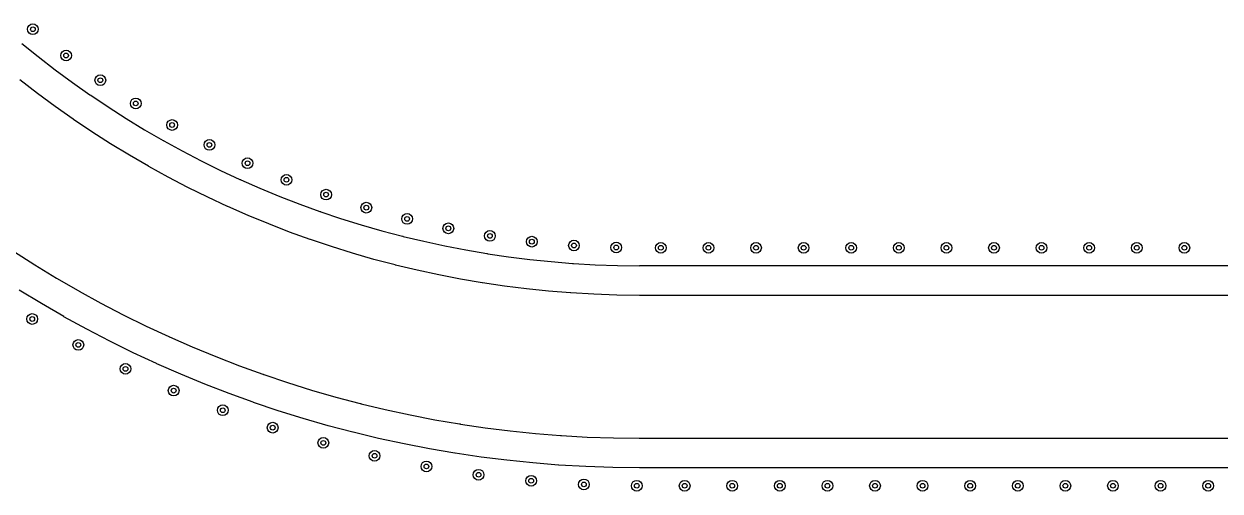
# Model space of a CAD drawing. Extents: x 97 to 313, y -171 to 213.
# Drawn here: x 212.3 to 262.6, y 162.1 to 181.8 of the extents above; entities that cross this region are included whole.
import ezdxf

# ---------------------------------------------------------------- set-up
doc = ezdxf.new("R2010")
doc.units = 0
doc.layers.add('BLACK', color=7, linetype='CONTINUOUS')

msp = doc.modelspace()

# ---------------------------------------------------------------- linework, layer by layer
at = {"layer": 'BLACK', "linetype": 'CONTINUOUS'}
for p, q in [((212.478, 181.53), (212.495, 181.616)), ((212.495, 181.444), (212.478, 181.53)), ((212.495, 181.616), (212.543, 181.689)), ((212.543, 181.371), (212.495, 181.444)), ((212.543, 181.689), (212.616, 181.738)), ((212.616, 181.738), (212.703, 181.755)), ((212.703, 181.755), (212.789, 181.738)), ((212.789, 181.738), (212.862, 181.689)), ((212.862, 181.689), (212.91, 181.616)), ((212.91, 181.444), (212.862, 181.371)), ((212.91, 181.616), (212.928, 181.53)), ((212.928, 181.53), (212.91, 181.444)), ((212.241, 180.935), (212.927, 180.381)), ((212.616, 181.322), (212.543, 181.371)), ((212.703, 181.305), (212.616, 181.322)), ((212.789, 181.322), (212.703, 181.305)), ((212.862, 181.371), (212.789, 181.322)), ((213.872, 180.428), (213.889, 180.514)), ((213.889, 180.341), (213.872, 180.428)), ((213.889, 180.514), (213.938, 180.587)), ((213.938, 180.587), (214.011, 180.635)), ((214.011, 180.635), (214.097, 180.653)), ((214.097, 180.653), (214.183, 180.635)), ((214.183, 180.635), (214.256, 180.587)), ((214.256, 180.587), (214.305, 180.514)), ((214.305, 180.514), (214.322, 180.428)), ((214.322, 180.428), (214.305, 180.341)), ((212.927, 180.381), (213.644, 179.827)), ((213.938, 180.269), (213.889, 180.341)), ((214.011, 180.22), (213.938, 180.269)), ((214.097, 180.203), (214.011, 180.22)), ((214.183, 180.22), (214.097, 180.203)), ((214.256, 180.269), (214.183, 180.22)), ((214.305, 180.341), (214.256, 180.269)), ((213.644, 179.827), (214.372, 179.289)), ((215.313, 179.388), (215.33, 179.474)), ((215.33, 179.474), (215.379, 179.547)), ((215.379, 179.547), (215.452, 179.596)), ((215.452, 179.596), (215.538, 179.613)), ((215.538, 179.613), (215.624, 179.596)), ((215.624, 179.596), (215.697, 179.547)), ((215.697, 179.547), (215.746, 179.474)), ((215.746, 179.474), (215.763, 179.388)), ((212.892, 178.831), (212.153, 179.402)), ((214.372, 179.289), (215.1, 178.776)), ((215.33, 179.302), (215.313, 179.388)), ((215.379, 179.229), (215.33, 179.302)), ((215.452, 179.18), (215.379, 179.229)), ((215.538, 179.163), (215.452, 179.18)), ((215.624, 179.18), (215.538, 179.163)), ((215.697, 179.229), (215.624, 179.18)), ((215.746, 179.302), (215.697, 179.229)), ((215.763, 179.388), (215.746, 179.302)), ((213.642, 178.277), (212.892, 178.831)), ((215.1, 178.776), (215.119, 178.766)), ((215.119, 178.766), (215.132, 178.755)), ((215.132, 178.755), (215.864, 178.263)), ((216.8, 178.414), (216.817, 178.5)), ((216.817, 178.328), (216.8, 178.414)), ((216.817, 178.5), (216.866, 178.573)), ((216.866, 178.573), (216.939, 178.622)), ((216.939, 178.622), (217.025, 178.639)), ((217.025, 178.639), (217.111, 178.622)), ((217.111, 178.622), (217.184, 178.573)), ((217.184, 178.573), (217.233, 178.5)), ((217.233, 178.5), (217.25, 178.414)), ((217.25, 178.414), (217.233, 178.328)), ((214.395, 177.748), (213.642, 178.277)), ((215.864, 178.263), (216.627, 177.775)), ((216.866, 178.255), (216.817, 178.328)), ((216.939, 178.206), (216.866, 178.255)), ((217.025, 178.189), (216.939, 178.206)), ((217.111, 178.206), (217.025, 178.189)), ((217.184, 178.255), (217.111, 178.206)), ((217.233, 178.328), (217.184, 178.255)), ((214.405, 177.74), (214.395, 177.748)), ((214.395, 177.748), (214.395, 177.748)), ((215.18, 177.22), (214.405, 177.74)), ((214.405, 177.74), (214.405, 177.74)), ((216.627, 177.775), (217.4, 177.304)), ((218.328, 177.507), (218.345, 177.593)), ((218.345, 177.42), (218.328, 177.507)), ((218.345, 177.593), (218.393, 177.666)), ((218.393, 177.347), (218.345, 177.42)), ((218.393, 177.666), (218.466, 177.714)), ((218.466, 177.714), (218.553, 177.732)), ((218.553, 177.732), (218.639, 177.714)), ((218.639, 177.714), (218.712, 177.666)), ((218.712, 177.666), (218.76, 177.593)), ((218.76, 177.42), (218.712, 177.347)), ((218.76, 177.593), (218.778, 177.507)), ((218.778, 177.507), (218.76, 177.42)), ((215.966, 176.717), (215.18, 177.22)), ((217.4, 177.304), (218.171, 176.858)), ((218.466, 177.299), (218.393, 177.347)), ((218.553, 177.282), (218.466, 177.299)), ((218.639, 177.299), (218.553, 177.282)), ((218.712, 177.347), (218.639, 177.299)), ((216.763, 176.232), (215.966, 176.717)), ((218.171, 176.858), (218.19, 176.85)), ((218.19, 176.85), (218.204, 176.839)), ((218.204, 176.839), (218.977, 176.415)), ((218.977, 176.415), (219.78, 175.996)), ((219.895, 176.668), (219.912, 176.754)), ((219.912, 176.582), (219.895, 176.668)), ((219.912, 176.754), (219.961, 176.827)), ((219.961, 176.509), (219.912, 176.582)), ((219.961, 176.827), (220.034, 176.876)), ((220.034, 176.46), (219.961, 176.509)), ((220.034, 176.876), (220.12, 176.893)), ((220.12, 176.443), (220.034, 176.46)), ((220.12, 176.893), (220.206, 176.876)), ((220.206, 176.46), (220.12, 176.443)), ((220.206, 176.876), (220.279, 176.827)), ((220.279, 176.509), (220.206, 176.46)), ((220.279, 176.827), (220.328, 176.754)), ((220.328, 176.582), (220.279, 176.509)), ((220.328, 176.754), (220.345, 176.668)), ((220.345, 176.668), (220.328, 176.582)), ((217.559, 175.771), (216.763, 176.232)), ((219.78, 175.996), (220.592, 175.596)), ((221.497, 175.9), (221.514, 175.986)), ((221.514, 175.814), (221.497, 175.9)), ((221.514, 175.986), (221.563, 176.059)), ((221.563, 176.059), (221.636, 176.108)), ((221.636, 176.108), (221.722, 176.125)), ((221.722, 176.125), (221.808, 176.108)), ((221.808, 176.108), (221.881, 176.059)), ((221.881, 176.059), (221.93, 175.986)), ((221.93, 175.986), (221.947, 175.9)), ((221.947, 175.9), (221.93, 175.814)), ((217.571, 175.764), (217.559, 175.771)), ((217.559, 175.771), (217.559, 175.771)), ((218.388, 175.315), (217.571, 175.764)), ((217.571, 175.764), (217.571, 175.764)), ((220.592, 175.596), (221.4, 175.22)), ((221.563, 175.741), (221.514, 175.814)), ((221.636, 175.692), (221.563, 175.741)), ((221.722, 175.675), (221.636, 175.692)), ((221.808, 175.692), (221.722, 175.675)), ((221.881, 175.741), (221.808, 175.692)), ((221.93, 175.814), (221.881, 175.741)), ((223.199, 175.362), (223.272, 175.411)), ((223.272, 175.411), (223.358, 175.428)), ((223.358, 175.428), (223.444, 175.411)), ((223.444, 175.411), (223.517, 175.362)), ((219.216, 174.884), (218.388, 175.315)), ((221.4, 175.22), (221.42, 175.213)), ((221.42, 175.213), (221.434, 175.204)), ((221.434, 175.204), (222.242, 174.85)), ((223.133, 175.203), (223.15, 175.289)), ((223.15, 175.117), (223.133, 175.203)), ((223.15, 175.289), (223.199, 175.362)), ((223.199, 175.044), (223.15, 175.117)), ((223.272, 174.995), (223.199, 175.044)), ((223.358, 174.978), (223.272, 174.995)), ((223.444, 174.995), (223.358, 174.978)), ((223.517, 175.044), (223.444, 174.995)), ((223.517, 175.362), (223.566, 175.289)), ((223.566, 175.117), (223.517, 175.044)), ((223.566, 175.289), (223.583, 175.203)), ((223.583, 175.203), (223.566, 175.117)), ((220.053, 174.471), (219.216, 174.884)), ((220.887, 174.083), (220.053, 174.471)), ((222.242, 174.85), (223.079, 174.504)), ((223.079, 174.504), (223.923, 174.178)), ((224.797, 174.581), (224.814, 174.667)), ((224.814, 174.494), (224.797, 174.581)), ((224.814, 174.667), (224.863, 174.74)), ((224.863, 174.421), (224.814, 174.494)), ((224.863, 174.74), (224.936, 174.788)), ((224.936, 174.373), (224.863, 174.421)), ((224.936, 174.788), (225.022, 174.806)), ((225.022, 174.806), (225.108, 174.788)), ((225.108, 174.788), (225.181, 174.74)), ((225.181, 174.421), (225.108, 174.373)), ((225.181, 174.74), (225.23, 174.667)), ((225.23, 174.494), (225.181, 174.421)), ((225.23, 174.667), (225.247, 174.581)), ((225.247, 174.581), (225.23, 174.494)), ((220.892, 174.08), (220.887, 174.083)), ((220.887, 174.083), (220.887, 174.083)), ((220.899, 174.077), (220.892, 174.08)), ((221.753, 173.702), (220.899, 174.077)), ((220.899, 174.077), (220.899, 174.077)), ((223.923, 174.178), (224.761, 173.875)), ((225.022, 174.356), (224.936, 174.373)), ((225.108, 174.373), (225.022, 174.356)), ((226.488, 174.032), (226.505, 174.118)), ((226.505, 173.946), (226.488, 174.032)), ((226.505, 174.118), (226.554, 174.191)), ((226.554, 173.873), (226.505, 173.946)), ((226.554, 174.191), (226.627, 174.24)), ((226.627, 174.24), (226.713, 174.257)), ((226.713, 174.257), (226.799, 174.24)), ((226.799, 174.24), (226.872, 174.191)), ((226.872, 174.191), (226.921, 174.118)), ((226.921, 173.946), (226.872, 173.873)), ((226.921, 174.118), (226.938, 174.032)), ((226.938, 174.032), (226.921, 173.946)), ((222.616, 173.346), (221.753, 173.702)), ((224.761, 173.875), (224.782, 173.87)), ((224.782, 173.87), (224.797, 173.862)), ((224.797, 173.862), (225.633, 173.581)), ((225.633, 173.581), (226.497, 173.311)), ((226.627, 173.824), (226.554, 173.873)), ((226.713, 173.807), (226.627, 173.824)), ((226.799, 173.824), (226.713, 173.807)), ((226.872, 173.873), (226.799, 173.824)), ((228.201, 173.559), (228.218, 173.645)), ((228.218, 173.473), (228.201, 173.559)), ((228.218, 173.645), (228.267, 173.718)), ((228.267, 173.4), (228.218, 173.473)), ((228.267, 173.718), (228.34, 173.767)), ((228.34, 173.352), (228.267, 173.4)), ((228.34, 173.767), (228.426, 173.784)), ((228.426, 173.784), (228.512, 173.767)), ((228.512, 173.767), (228.585, 173.718)), ((228.585, 173.4), (228.512, 173.352)), ((228.585, 173.718), (228.633, 173.645)), ((228.633, 173.473), (228.585, 173.4)), ((228.633, 173.645), (228.651, 173.559)), ((228.651, 173.559), (228.633, 173.473)), ((230.072, 173.371), (230.159, 173.388)), ((230.159, 173.388), (230.245, 173.371)), ((223.486, 173.009), (222.616, 173.346)), ((224.351, 172.696), (223.486, 173.009)), ((226.497, 173.311), (227.367, 173.061)), ((227.367, 173.061), (228.228, 172.833)), ((228.426, 173.334), (228.34, 173.352)), ((228.512, 173.352), (228.426, 173.334)), ((229.934, 173.163), (229.951, 173.249)), ((229.951, 173.077), (229.934, 173.163)), ((229.951, 173.249), (229.999, 173.322)), ((229.999, 173.004), (229.951, 173.077)), ((229.999, 173.322), (230.072, 173.371)), ((230.072, 172.955), (229.999, 173.004)), ((230.159, 172.938), (230.072, 172.955)), ((230.245, 172.955), (230.159, 172.938)), ((230.245, 173.371), (230.318, 173.322)), ((230.318, 173.004), (230.245, 172.955)), ((230.318, 173.322), (230.366, 173.249)), ((230.366, 173.077), (230.318, 173.004)), ((230.366, 173.249), (230.384, 173.163)), ((230.384, 173.163), (230.366, 173.077)), ((231.682, 172.844), (231.699, 172.93)), ((231.699, 172.93), (231.747, 173.003)), ((231.747, 173.003), (231.82, 173.052)), ((231.82, 173.052), (231.907, 173.069)), ((231.907, 173.069), (231.993, 173.052)), ((231.993, 173.052), (232.066, 173.003)), ((232.066, 173.003), (232.114, 172.93)), ((232.114, 172.93), (232.132, 172.844)), ((224.363, 172.692), (224.351, 172.696)), ((224.351, 172.696), (224.351, 172.696)), ((225.248, 172.394), (224.363, 172.692)), ((224.363, 172.692), (224.363, 172.692)), ((226.138, 172.116), (225.248, 172.394)), ((228.228, 172.833), (228.249, 172.83)), ((228.249, 172.83), (228.265, 172.824)), ((228.265, 172.824), (229.123, 172.618)), ((229.123, 172.618), (230.008, 172.426)), ((230.008, 172.426), (230.896, 172.254)), ((231.699, 172.758), (231.682, 172.844)), ((231.747, 172.685), (231.699, 172.758)), ((231.82, 172.636), (231.747, 172.685)), ((231.907, 172.619), (231.82, 172.636)), ((231.993, 172.636), (231.907, 172.619)), ((232.066, 172.685), (231.993, 172.636)), ((232.114, 172.758), (232.066, 172.685)), ((232.132, 172.844), (232.114, 172.758)), ((233.443, 172.603), (233.46, 172.69)), ((233.46, 172.517), (233.443, 172.603)), ((233.46, 172.69), (233.509, 172.763)), ((233.509, 172.444), (233.46, 172.517)), ((233.509, 172.763), (233.582, 172.811)), ((233.582, 172.396), (233.509, 172.444)), ((233.582, 172.811), (233.668, 172.828)), ((233.668, 172.378), (233.582, 172.396)), ((233.668, 172.828), (233.754, 172.811)), ((233.754, 172.396), (233.668, 172.378)), ((233.754, 172.811), (233.827, 172.763)), ((233.827, 172.444), (233.754, 172.396)), ((233.827, 172.763), (233.876, 172.69)), ((233.876, 172.517), (233.827, 172.444)), ((233.876, 172.69), (233.893, 172.603)), ((233.893, 172.603), (233.876, 172.517)), ((235.212, 172.441), (235.23, 172.527)), ((235.23, 172.355), (235.212, 172.441)), ((235.23, 172.527), (235.278, 172.6)), ((235.278, 172.6), (235.351, 172.649)), ((235.351, 172.649), (235.437, 172.666)), ((235.437, 172.666), (235.524, 172.649)), ((235.524, 172.649), (235.597, 172.6)), ((235.597, 172.6), (235.645, 172.527)), ((235.645, 172.527), (235.662, 172.441)), ((235.662, 172.441), (235.645, 172.355)), ((236.988, 172.357), (237.005, 172.444)), ((237.005, 172.444), (237.054, 172.517)), ((237.054, 172.517), (237.127, 172.565)), ((237.127, 172.565), (237.213, 172.582)), ((237.213, 172.582), (237.299, 172.565)), ((237.299, 172.565), (237.372, 172.517)), ((237.372, 172.517), (237.421, 172.444)), ((237.421, 172.444), (237.438, 172.357)), ((238.863, 172.345), (238.88, 172.431)), ((238.88, 172.431), (238.929, 172.504)), ((238.929, 172.504), (239.002, 172.553)), ((239.002, 172.553), (239.088, 172.57)), ((239.088, 172.57), (239.174, 172.553)), ((239.174, 172.553), (239.247, 172.504)), ((239.247, 172.504), (239.296, 172.431)), ((239.296, 172.431), (239.313, 172.345)), ((240.863, 172.345), (240.88, 172.431)), ((240.88, 172.431), (240.929, 172.504)), ((240.929, 172.504), (241.002, 172.553)), ((241.002, 172.553), (241.088, 172.57)), ((241.088, 172.57), (241.174, 172.553)), ((241.174, 172.553), (241.247, 172.504)), ((241.247, 172.504), (241.296, 172.431)), ((241.296, 172.431), (241.313, 172.345)), ((242.862, 172.345), (242.879, 172.431)), ((242.879, 172.431), (242.928, 172.504)), ((242.928, 172.504), (243.001, 172.553)), ((243.001, 172.553), (243.087, 172.57)), ((243.087, 172.57), (243.173, 172.553)), ((243.173, 172.553), (243.246, 172.504)), ((243.246, 172.504), (243.295, 172.431)), ((243.295, 172.431), (243.312, 172.345)), ((244.862, 172.345), (244.879, 172.431)), ((244.879, 172.431), (244.928, 172.504)), ((244.928, 172.504), (245.001, 172.553)), ((245.001, 172.553), (245.087, 172.57)), ((245.087, 172.57), (245.173, 172.553)), ((245.173, 172.553), (245.246, 172.504)), ((245.246, 172.504), (245.295, 172.431)), ((245.295, 172.431), (245.312, 172.345)), ((246.861, 172.345), (246.878, 172.431)), ((246.878, 172.431), (246.927, 172.504)), ((246.927, 172.504), (247, 172.553)), ((247, 172.553), (247.086, 172.57)), ((247.086, 172.57), (247.172, 172.553)), ((247.172, 172.553), (247.245, 172.504)), ((247.245, 172.504), (247.294, 172.431)), ((247.294, 172.431), (247.311, 172.345)), ((248.861, 172.345), (248.878, 172.431)), ((248.878, 172.431), (248.927, 172.504)), ((248.927, 172.504), (249, 172.553)), ((249, 172.553), (249.086, 172.57)), ((249.086, 172.57), (249.172, 172.553)), ((249.172, 172.553), (249.245, 172.504)), ((249.245, 172.504), (249.294, 172.431)), ((249.294, 172.431), (249.311, 172.345)), ((250.86, 172.345), (250.877, 172.431)), ((250.877, 172.431), (250.926, 172.504)), ((250.926, 172.504), (250.999, 172.553)), ((250.999, 172.553), (251.085, 172.57)), ((251.085, 172.57), (251.171, 172.553)), ((251.171, 172.553), (251.244, 172.504)), ((251.244, 172.504), (251.293, 172.431)), ((251.293, 172.431), (251.31, 172.345)), ((252.86, 172.345), (252.877, 172.431)), ((252.877, 172.431), (252.926, 172.504)), ((252.926, 172.504), (252.999, 172.553)), ((252.999, 172.553), (253.085, 172.57)), ((253.085, 172.57), (253.171, 172.553)), ((253.171, 172.553), (253.244, 172.504)), ((253.244, 172.504), (253.293, 172.431)), ((253.293, 172.431), (253.31, 172.345)), ((254.859, 172.345), (254.877, 172.431)), ((254.877, 172.431), (254.925, 172.504)), ((254.925, 172.504), (254.998, 172.553)), ((254.998, 172.553), (255.084, 172.57)), ((255.084, 172.57), (255.171, 172.553)), ((255.171, 172.553), (255.243, 172.504)), ((255.243, 172.504), (255.292, 172.431)), ((255.292, 172.431), (255.309, 172.345)), ((256.859, 172.345), (256.877, 172.431)), ((256.877, 172.431), (256.925, 172.504)), ((256.925, 172.504), (256.998, 172.553)), ((256.998, 172.553), (257.084, 172.57)), ((257.084, 172.57), (257.171, 172.553)), ((257.171, 172.553), (257.243, 172.504)), ((257.243, 172.504), (257.292, 172.431)), ((257.292, 172.431), (257.309, 172.345)), ((258.859, 172.345), (258.876, 172.431)), ((258.876, 172.431), (258.924, 172.504)), ((258.924, 172.504), (258.997, 172.553)), ((258.997, 172.553), (259.084, 172.57)), ((259.084, 172.57), (259.17, 172.553)), ((259.17, 172.553), (259.243, 172.504)), ((259.243, 172.504), (259.291, 172.431)), ((259.291, 172.431), (259.309, 172.345)), ((260.859, 172.345), (260.876, 172.431)), ((260.876, 172.431), (260.924, 172.504)), ((260.924, 172.504), (260.997, 172.553)), ((260.997, 172.553), (261.084, 172.57)), ((261.084, 172.57), (261.17, 172.553)), ((261.17, 172.553), (261.243, 172.504)), ((261.243, 172.504), (261.291, 172.431)), ((261.291, 172.431), (261.309, 172.345)), ((211.889, 172.199), (212.787, 171.625)), ((227.035, 171.858), (226.138, 172.116)), ((230.896, 172.254), (231.775, 172.104)), ((231.775, 172.104), (231.796, 172.103)), ((231.796, 172.103), (231.812, 172.098)), ((231.812, 172.098), (232.684, 171.968)), ((232.684, 171.968), (233.583, 171.856)), ((235.278, 172.282), (235.23, 172.355)), ((235.351, 172.233), (235.278, 172.282)), ((235.437, 172.216), (235.351, 172.233)), ((235.524, 172.233), (235.437, 172.216)), ((235.597, 172.282), (235.524, 172.233)), ((235.645, 172.355), (235.597, 172.282)), ((237.005, 172.271), (236.988, 172.357)), ((237.054, 172.198), (237.005, 172.271)), ((237.127, 172.15), (237.054, 172.198)), ((237.213, 172.132), (237.127, 172.15)), ((237.299, 172.15), (237.213, 172.132)), ((237.372, 172.198), (237.299, 172.15)), ((237.421, 172.271), (237.372, 172.198)), ((237.438, 172.357), (237.421, 172.271)), ((238.88, 172.259), (238.863, 172.345)), ((238.929, 172.186), (238.88, 172.259)), ((239.002, 172.137), (238.929, 172.186)), ((239.088, 172.12), (239.002, 172.137)), ((239.174, 172.137), (239.088, 172.12)), ((239.247, 172.186), (239.174, 172.137)), ((239.296, 172.259), (239.247, 172.186)), ((239.313, 172.345), (239.296, 172.259)), ((240.88, 172.259), (240.863, 172.345)), ((240.929, 172.186), (240.88, 172.259)), ((241.002, 172.137), (240.929, 172.186)), ((241.088, 172.12), (241.002, 172.137)), ((241.174, 172.137), (241.088, 172.12)), ((241.247, 172.186), (241.174, 172.137)), ((241.296, 172.259), (241.247, 172.186)), ((241.313, 172.345), (241.296, 172.259)), ((242.879, 172.259), (242.862, 172.345)), ((242.928, 172.186), (242.879, 172.259)), ((243.001, 172.137), (242.928, 172.186)), ((243.087, 172.12), (243.001, 172.137)), ((243.173, 172.137), (243.087, 172.12)), ((243.246, 172.186), (243.173, 172.137)), ((243.295, 172.259), (243.246, 172.186)), ((243.312, 172.345), (243.295, 172.259)), ((244.879, 172.259), (244.862, 172.345)), ((244.928, 172.186), (244.879, 172.259)), ((245.001, 172.137), (244.928, 172.186)), ((245.087, 172.12), (245.001, 172.137)), ((245.173, 172.137), (245.087, 172.12)), ((245.246, 172.186), (245.173, 172.137)), ((245.295, 172.259), (245.246, 172.186)), ((245.312, 172.345), (245.295, 172.259)), ((246.878, 172.259), (246.861, 172.345)), ((246.927, 172.186), (246.878, 172.259)), ((247, 172.137), (246.927, 172.186)), ((247.086, 172.12), (247, 172.137)), ((247.172, 172.137), (247.086, 172.12)), ((247.245, 172.186), (247.172, 172.137)), ((247.294, 172.259), (247.245, 172.186)), ((247.311, 172.345), (247.294, 172.259)), ((248.878, 172.259), (248.861, 172.345)), ((248.927, 172.186), (248.878, 172.259)), ((249, 172.137), (248.927, 172.186)), ((249.086, 172.12), (249, 172.137)), ((249.172, 172.137), (249.086, 172.12)), ((249.245, 172.186), (249.172, 172.137)), ((249.294, 172.259), (249.245, 172.186)), ((249.311, 172.345), (249.294, 172.259)), ((250.877, 172.259), (250.86, 172.345)), ((250.926, 172.186), (250.877, 172.259)), ((250.999, 172.137), (250.926, 172.186)), ((251.085, 172.12), (250.999, 172.137)), ((251.171, 172.137), (251.085, 172.12)), ((251.244, 172.186), (251.171, 172.137)), ((251.293, 172.259), (251.244, 172.186)), ((251.31, 172.345), (251.293, 172.259)), ((252.877, 172.259), (252.86, 172.345)), ((252.926, 172.186), (252.877, 172.259)), ((252.999, 172.137), (252.926, 172.186)), ((253.085, 172.12), (252.999, 172.137)), ((253.171, 172.137), (253.085, 172.12)), ((253.244, 172.186), (253.171, 172.137)), ((253.293, 172.259), (253.244, 172.186)), ((253.31, 172.345), (253.293, 172.259)), ((254.877, 172.259), (254.859, 172.345)), ((254.925, 172.186), (254.877, 172.259)), ((254.998, 172.137), (254.925, 172.186)), ((255.084, 172.12), (254.998, 172.137)), ((255.171, 172.137), (255.084, 172.12)), ((255.243, 172.186), (255.171, 172.137)), ((255.292, 172.259), (255.243, 172.186)), ((255.309, 172.345), (255.292, 172.259)), ((256.877, 172.259), (256.859, 172.345)), ((256.925, 172.186), (256.877, 172.259)), ((256.998, 172.137), (256.925, 172.186)), ((257.084, 172.12), (256.998, 172.137)), ((257.171, 172.137), (257.084, 172.12)), ((257.243, 172.186), (257.171, 172.137)), ((257.292, 172.259), (257.243, 172.186)), ((257.309, 172.345), (257.292, 172.259)), ((258.876, 172.259), (258.859, 172.345)), ((258.924, 172.186), (258.876, 172.259)), ((258.997, 172.137), (258.924, 172.186)), ((259.084, 172.12), (258.997, 172.137)), ((259.17, 172.137), (259.084, 172.12)), ((259.243, 172.186), (259.17, 172.137)), ((259.291, 172.259), (259.243, 172.186)), ((259.309, 172.345), (259.291, 172.259)), ((260.876, 172.259), (260.859, 172.345)), ((260.924, 172.186), (260.876, 172.259)), ((260.997, 172.137), (260.924, 172.186)), ((261.084, 172.12), (260.997, 172.137)), ((261.17, 172.137), (261.084, 172.12)), ((261.243, 172.186), (261.17, 172.137)), ((261.291, 172.259), (261.243, 172.186)), ((261.309, 172.345), (261.291, 172.259)), ((212.787, 171.625), (213.698, 171.07)), ((227.925, 171.623), (227.035, 171.858)), ((227.937, 171.62), (227.925, 171.623)), ((227.925, 171.623), (227.925, 171.623)), ((228.845, 171.402), (227.937, 171.62)), ((227.937, 171.62), (227.937, 171.62)), ((227.937, 171.62), (227.937, 171.62)), ((229.757, 171.204), (228.845, 171.402)), ((233.583, 171.856), (234.483, 171.763)), ((234.483, 171.763), (235.372, 171.692)), ((235.372, 171.692), (235.393, 171.692)), ((235.393, 171.692), (235.411, 171.689)), ((235.411, 171.689), (236.325, 171.636)), ((236.325, 171.636), (237.266, 171.603)), ((237.266, 171.603), (238.187, 171.593)), ((238.187, 171.593), (238.206, 171.595)), ((238.206, 171.595), (263.154, 171.595)), ((213.698, 171.07), (214.605, 170.545)), ((230.673, 171.026), (229.757, 171.204)), ((231.579, 170.871), (230.673, 171.026)), ((213.061, 169.998), (212.127, 170.567)), ((214.605, 170.545), (214.628, 170.535)), ((214.628, 170.535), (214.644, 170.523)), ((214.644, 170.523), (215.556, 170.022)), ((231.592, 170.869), (231.579, 170.871)), ((231.579, 170.871), (231.579, 170.871)), ((232.515, 170.733), (231.592, 170.869)), ((231.592, 170.869), (231.592, 170.869)), ((231.592, 170.869), (231.592, 170.869)), ((233.441, 170.616), (232.515, 170.733)), ((234.369, 170.521), (233.441, 170.616)), ((235.286, 170.447), (234.369, 170.521)), ((235.287, 170.447), (235.286, 170.447)), ((235.3, 170.446), (235.287, 170.447)), ((236.268, 170.39), (235.3, 170.446)), ((235.3, 170.446), (235.3, 170.446)), ((235.3, 170.446), (235.3, 170.446)), ((237.237, 170.356), (236.268, 170.39)), ((213.997, 169.456), (213.061, 169.998)), ((215.556, 170.022), (216.502, 169.529)), ((238.193, 170.345), (237.237, 170.356)), ((238.206, 170.345), (238.193, 170.345)), ((238.193, 170.345), (238.193, 170.345)), ((263.154, 170.345), (238.206, 170.345)), ((212.453, 169.353), (212.47, 169.439)), ((212.47, 169.439), (212.519, 169.512)), ((212.519, 169.512), (212.592, 169.561)), ((212.592, 169.561), (212.678, 169.578)), ((212.678, 169.578), (212.764, 169.561)), ((212.764, 169.561), (212.837, 169.512)), ((212.837, 169.512), (212.886, 169.439)), ((212.886, 169.439), (212.903, 169.353)), ((214.008, 169.45), (213.997, 169.456)), ((213.997, 169.456), (213.997, 169.456)), ((214.967, 168.923), (214.008, 169.45)), ((216.502, 169.529), (217.458, 169.058)), ((212.47, 169.267), (212.453, 169.353)), ((212.519, 169.194), (212.47, 169.267)), ((212.592, 169.145), (212.519, 169.194)), ((212.678, 169.128), (212.592, 169.145)), ((212.764, 169.145), (212.678, 169.128)), ((212.837, 169.194), (212.764, 169.145)), ((212.886, 169.267), (212.837, 169.194)), ((212.903, 169.353), (212.886, 169.267)), ((215.938, 168.417), (214.967, 168.923)), ((217.458, 169.058), (218.409, 168.615)), ((214.405, 168.348), (214.454, 168.421)), ((214.454, 168.421), (214.527, 168.47)), ((214.527, 168.47), (214.613, 168.487)), ((214.613, 168.487), (214.699, 168.47)), ((214.699, 168.47), (214.772, 168.421)), ((214.772, 168.421), (214.821, 168.348)), ((216.919, 167.933), (215.938, 168.417)), ((218.409, 168.615), (218.432, 168.608)), ((218.432, 168.608), (218.449, 168.597)), ((218.449, 168.597), (219.401, 168.179)), ((214.388, 168.262), (214.405, 168.348)), ((214.405, 168.176), (214.388, 168.262)), ((214.454, 168.103), (214.405, 168.176)), ((214.527, 168.054), (214.454, 168.103)), ((214.613, 168.037), (214.527, 168.054)), ((214.699, 168.054), (214.613, 168.037)), ((214.772, 168.103), (214.699, 168.054)), ((214.821, 168.176), (214.772, 168.103)), ((214.821, 168.348), (214.838, 168.262)), ((214.838, 168.262), (214.821, 168.176)), ((217.899, 167.477), (216.919, 167.933)), ((219.401, 168.179), (220.387, 167.772)), ((216.387, 167.343), (216.436, 167.416)), ((216.436, 167.416), (216.509, 167.465)), ((216.509, 167.465), (216.595, 167.482)), ((216.595, 167.482), (216.681, 167.465)), ((216.681, 167.465), (216.754, 167.416)), ((216.754, 167.416), (216.803, 167.343)), ((217.911, 167.471), (217.899, 167.477)), ((217.899, 167.477), (217.899, 167.477)), ((218.913, 167.032), (217.911, 167.471)), ((220.387, 167.772), (221.382, 167.387)), ((221.382, 167.387), (222.368, 167.031)), ((216.37, 167.257), (216.387, 167.343)), ((216.387, 167.171), (216.37, 167.257)), ((216.436, 167.098), (216.387, 167.171)), ((216.509, 167.049), (216.436, 167.098)), ((216.595, 167.032), (216.509, 167.049)), ((216.681, 167.049), (216.595, 167.032)), ((216.754, 167.098), (216.681, 167.049)), ((216.803, 167.171), (216.754, 167.098)), ((216.803, 167.343), (216.82, 167.257)), ((216.82, 167.257), (216.803, 167.171)), ((219.924, 166.614), (218.913, 167.032)), ((222.368, 167.031), (222.378, 167.028)), ((222.378, 167.028), (222.392, 167.025)), ((222.392, 167.025), (222.41, 167.016)), ((222.41, 167.016), (223.396, 166.684)), ((218.393, 166.342), (218.411, 166.428)), ((218.411, 166.428), (218.459, 166.501)), ((218.459, 166.501), (218.532, 166.55)), ((218.532, 166.55), (218.618, 166.567)), ((218.618, 166.567), (218.705, 166.55)), ((218.705, 166.55), (218.778, 166.501)), ((218.778, 166.501), (218.826, 166.428)), ((218.826, 166.428), (218.843, 166.342)), ((220.945, 166.219), (219.924, 166.614)), ((223.396, 166.684), (224.414, 166.366)), ((224.414, 166.366), (225.438, 166.071)), ((218.411, 166.256), (218.393, 166.342)), ((218.459, 166.183), (218.411, 166.256)), ((218.532, 166.134), (218.459, 166.183)), ((218.618, 166.117), (218.532, 166.134)), ((218.705, 166.134), (218.618, 166.117)), ((218.778, 166.183), (218.705, 166.134)), ((218.826, 166.256), (218.778, 166.183)), ((218.843, 166.342), (218.826, 166.256)), ((221.961, 165.852), (220.945, 166.219)), ((221.962, 165.852), (221.961, 165.852)), ((221.974, 165.847), (221.962, 165.852)), ((225.438, 166.071), (226.452, 165.804)), ((220.457, 165.517), (220.474, 165.603)), ((220.474, 165.431), (220.457, 165.517)), ((220.474, 165.603), (220.523, 165.676)), ((220.523, 165.358), (220.474, 165.431)), ((220.523, 165.676), (220.596, 165.725)), ((220.596, 165.309), (220.523, 165.358)), ((220.596, 165.725), (220.682, 165.742)), ((220.682, 165.742), (220.768, 165.725)), ((220.768, 165.725), (220.841, 165.676)), ((220.841, 165.358), (220.768, 165.309)), ((220.841, 165.676), (220.89, 165.603)), ((220.89, 165.431), (220.841, 165.358)), ((220.89, 165.603), (220.907, 165.517)), ((220.907, 165.517), (220.89, 165.431)), ((223.011, 165.498), (221.974, 165.847)), ((224.055, 165.172), (223.011, 165.498)), ((226.452, 165.804), (226.465, 165.802)), ((226.465, 165.802), (226.477, 165.8)), ((226.477, 165.8), (226.495, 165.793)), ((226.495, 165.793), (227.507, 165.55)), ((227.507, 165.55), (228.549, 165.324)), ((220.682, 165.292), (220.596, 165.309)), ((220.768, 165.309), (220.682, 165.292)), ((222.554, 164.785), (222.571, 164.871)), ((222.571, 164.871), (222.62, 164.944)), ((222.62, 164.944), (222.693, 164.993)), ((222.693, 164.993), (222.779, 165.01)), ((222.779, 165.01), (222.865, 164.993)), ((222.865, 164.993), (222.938, 164.944)), ((222.938, 164.944), (222.987, 164.871)), ((222.987, 164.871), (223.004, 164.785)), ((225.107, 164.869), (224.055, 165.172)), ((226.152, 164.593), (225.107, 164.869)), ((228.549, 165.324), (229.596, 165.121)), ((229.596, 165.121), (230.629, 164.944)), ((230.629, 164.944), (230.654, 164.943)), ((230.654, 164.943), (230.673, 164.937)), ((230.673, 164.937), (231.702, 164.785)), ((222.571, 164.699), (222.554, 164.785)), ((222.62, 164.626), (222.571, 164.699)), ((222.693, 164.577), (222.62, 164.626)), ((222.779, 164.56), (222.693, 164.577)), ((222.865, 164.577), (222.779, 164.56)), ((222.938, 164.626), (222.865, 164.577)), ((222.987, 164.699), (222.938, 164.626)), ((223.004, 164.785), (222.987, 164.699)), ((224.748, 164.305), (224.821, 164.354)), ((224.821, 164.354), (224.907, 164.371)), ((224.907, 164.371), (224.993, 164.354)), ((224.993, 164.354), (225.066, 164.305)), ((226.165, 164.59), (226.152, 164.593)), ((226.152, 164.593), (226.152, 164.593)), ((227.229, 164.334), (226.165, 164.59)), ((226.165, 164.59), (226.165, 164.59)), ((231.702, 164.785), (232.76, 164.652)), ((232.76, 164.652), (233.821, 164.543)), ((233.821, 164.543), (234.866, 164.459)), ((234.866, 164.459), (234.886, 164.46)), ((234.886, 164.46), (234.891, 164.46)), ((234.891, 164.46), (234.891, 164.46)), ((234.891, 164.46), (234.912, 164.455)), ((234.912, 164.455), (235.991, 164.393)), ((235.991, 164.393), (237.098, 164.355)), ((237.098, 164.355), (238.183, 164.342)), ((238.183, 164.342), (238.206, 164.345)), ((238.206, 164.345), (263.154, 164.345)), ((224.682, 164.146), (224.699, 164.232)), ((224.699, 164.06), (224.682, 164.146)), ((224.699, 164.232), (224.748, 164.305)), ((224.748, 163.987), (224.699, 164.06)), ((224.821, 163.938), (224.748, 163.987)), ((224.907, 163.921), (224.821, 163.938)), ((224.993, 163.938), (224.907, 163.921)), ((225.066, 163.987), (224.993, 163.938)), ((225.066, 164.305), (225.115, 164.232)), ((225.115, 164.06), (225.066, 163.987)), ((225.115, 164.232), (225.132, 164.146)), ((225.132, 164.146), (225.115, 164.06)), ((228.298, 164.102), (227.229, 164.334)), ((229.372, 163.894), (228.298, 164.102)), ((230.438, 163.712), (229.372, 163.894)), ((226.836, 163.603), (226.853, 163.689)), ((226.853, 163.517), (226.836, 163.603)), ((226.853, 163.689), (226.902, 163.762)), ((226.902, 163.444), (226.853, 163.517)), ((226.902, 163.762), (226.975, 163.811)), ((226.975, 163.395), (226.902, 163.444)), ((226.975, 163.811), (227.061, 163.828)), ((227.061, 163.378), (226.975, 163.395)), ((227.061, 163.828), (227.147, 163.811)), ((227.147, 163.395), (227.061, 163.378)), ((227.147, 163.811), (227.22, 163.762)), ((227.22, 163.444), (227.147, 163.395)), ((227.22, 163.762), (227.269, 163.689)), ((227.269, 163.517), (227.22, 163.444)), ((227.269, 163.689), (227.286, 163.603)), ((227.286, 163.603), (227.269, 163.517)), ((229.078, 163.315), (229.151, 163.364)), ((229.151, 163.364), (229.237, 163.381)), ((229.237, 163.381), (229.323, 163.364)), ((229.323, 163.364), (229.396, 163.315)), ((230.449, 163.71), (230.438, 163.712)), ((230.438, 163.712), (230.438, 163.712)), ((230.451, 163.71), (230.449, 163.71)), ((231.533, 163.549), (230.451, 163.71)), ((230.451, 163.71), (230.451, 163.71)), ((230.451, 163.71), (230.451, 163.71)), ((232.619, 163.413), (231.533, 163.549)), ((233.707, 163.301), (232.619, 163.413)), ((229.012, 163.156), (229.029, 163.242)), ((229.029, 163.07), (229.012, 163.156)), ((229.029, 163.242), (229.078, 163.315)), ((229.078, 162.997), (229.029, 163.07)), ((229.151, 162.948), (229.078, 162.997)), ((229.237, 162.931), (229.151, 162.948)), ((229.323, 162.948), (229.237, 162.931)), ((229.396, 162.997), (229.323, 162.948)), ((229.396, 163.315), (229.445, 163.242)), ((229.445, 163.07), (229.396, 162.997)), ((229.445, 163.242), (229.462, 163.156)), ((229.462, 163.156), (229.445, 163.07)), ((231.206, 162.806), (231.223, 162.892)), ((231.223, 162.892), (231.272, 162.965)), ((231.272, 162.965), (231.345, 163.014)), ((231.345, 163.014), (231.431, 163.031)), ((231.431, 163.031), (231.517, 163.014)), ((231.517, 163.014), (231.59, 162.965)), ((231.59, 162.965), (231.639, 162.892)), ((231.639, 162.892), (231.656, 162.806)), ((234.785, 163.214), (233.707, 163.301)), ((234.798, 163.213), (234.785, 163.214)), ((234.785, 163.214), (234.785, 163.214)), ((235.933, 163.148), (234.798, 163.213)), ((237.069, 163.108), (235.933, 163.148)), ((238.193, 163.095), (237.069, 163.108)), ((238.206, 163.095), (238.193, 163.095)), ((238.193, 163.095), (238.193, 163.095)), ((263.154, 163.095), (238.206, 163.095)), ((231.223, 162.72), (231.206, 162.806)), ((231.272, 162.647), (231.223, 162.72)), ((231.345, 162.599), (231.272, 162.647)), ((231.431, 162.581), (231.345, 162.599)), ((231.517, 162.599), (231.431, 162.581)), ((231.59, 162.647), (231.517, 162.599)), ((231.639, 162.72), (231.59, 162.647)), ((231.656, 162.806), (231.639, 162.72)), ((233.413, 162.554), (233.431, 162.64)), ((233.431, 162.468), (233.413, 162.554)), ((233.431, 162.64), (233.479, 162.713)), ((233.479, 162.395), (233.431, 162.468)), ((233.479, 162.713), (233.552, 162.762)), ((233.552, 162.346), (233.479, 162.395)), ((233.552, 162.762), (233.638, 162.779)), ((233.638, 162.329), (233.552, 162.346)), ((233.638, 162.779), (233.725, 162.762)), ((233.725, 162.346), (233.638, 162.329)), ((233.725, 162.762), (233.798, 162.713)), ((233.798, 162.395), (233.725, 162.346)), ((233.798, 162.713), (233.846, 162.64)), ((233.846, 162.468), (233.798, 162.395)), ((233.846, 162.64), (233.863, 162.554)), ((233.863, 162.554), (233.846, 162.468)), ((235.629, 162.401), (235.647, 162.487)), ((235.647, 162.314), (235.629, 162.401)), ((235.647, 162.487), (235.695, 162.56)), ((235.695, 162.56), (235.768, 162.608)), ((235.768, 162.608), (235.854, 162.626)), ((235.854, 162.626), (235.941, 162.608)), ((235.941, 162.608), (236.014, 162.56)), ((236.014, 162.56), (236.062, 162.487)), ((236.062, 162.487), (236.079, 162.401)), ((236.079, 162.401), (236.062, 162.314)), ((237.851, 162.345), (237.868, 162.431)), ((237.868, 162.259), (237.851, 162.345)), ((237.868, 162.431), (237.917, 162.504)), ((237.917, 162.504), (237.99, 162.553)), ((237.99, 162.553), (238.076, 162.57)), ((238.076, 162.57), (238.162, 162.553)), ((238.162, 162.553), (238.235, 162.504)), ((238.235, 162.504), (238.284, 162.431)), ((238.284, 162.431), (238.301, 162.345)), ((238.301, 162.345), (238.284, 162.259)), ((239.863, 162.345), (239.88, 162.431)), ((239.88, 162.259), (239.863, 162.345)), ((239.88, 162.431), (239.929, 162.504)), ((239.929, 162.504), (240.002, 162.553)), ((240.002, 162.553), (240.088, 162.57)), ((240.088, 162.57), (240.174, 162.553)), ((240.174, 162.553), (240.247, 162.504)), ((240.247, 162.504), (240.296, 162.431)), ((240.296, 162.431), (240.313, 162.345)), ((240.313, 162.345), (240.296, 162.259)), ((241.863, 162.345), (241.88, 162.431)), ((241.88, 162.259), (241.863, 162.345)), ((241.88, 162.431), (241.929, 162.504)), ((241.929, 162.504), (242.002, 162.553)), ((242.002, 162.553), (242.088, 162.57)), ((242.088, 162.57), (242.174, 162.553)), ((242.174, 162.553), (242.247, 162.504)), ((242.247, 162.504), (242.296, 162.431)), ((242.296, 162.431), (242.313, 162.345)), ((242.313, 162.345), (242.296, 162.259)), ((243.862, 162.345), (243.879, 162.431)), ((243.879, 162.259), (243.862, 162.345)), ((243.879, 162.431), (243.928, 162.504)), ((243.928, 162.504), (244.001, 162.553)), ((244.001, 162.553), (244.087, 162.57)), ((244.087, 162.57), (244.173, 162.553)), ((244.173, 162.553), (244.246, 162.504)), ((244.246, 162.504), (244.295, 162.431)), ((244.295, 162.431), (244.312, 162.345)), ((244.312, 162.345), (244.295, 162.259)), ((245.862, 162.345), (245.879, 162.431)), ((245.879, 162.259), (245.862, 162.345)), ((245.879, 162.431), (245.928, 162.504)), ((245.928, 162.504), (246.001, 162.553)), ((246.001, 162.553), (246.087, 162.57)), ((246.087, 162.57), (246.173, 162.553)), ((246.173, 162.553), (246.246, 162.504)), ((246.246, 162.504), (246.295, 162.431)), ((246.295, 162.431), (246.312, 162.345)), ((246.312, 162.345), (246.295, 162.259)), ((247.861, 162.345), (247.878, 162.431)), ((247.878, 162.259), (247.861, 162.345)), ((247.878, 162.431), (247.927, 162.504)), ((247.927, 162.504), (248, 162.553)), ((248, 162.553), (248.086, 162.57)), ((248.086, 162.57), (248.172, 162.553)), ((248.172, 162.553), (248.245, 162.504)), ((248.245, 162.504), (248.294, 162.431)), ((248.294, 162.431), (248.311, 162.345)), ((248.311, 162.345), (248.294, 162.259)), ((249.861, 162.345), (249.878, 162.431)), ((249.878, 162.259), (249.861, 162.345)), ((249.878, 162.431), (249.927, 162.504)), ((249.927, 162.504), (250, 162.553)), ((250, 162.553), (250.086, 162.57)), ((250.086, 162.57), (250.172, 162.553)), ((250.172, 162.553), (250.245, 162.504)), ((250.245, 162.504), (250.294, 162.431)), ((250.294, 162.431), (250.311, 162.345)), ((250.311, 162.345), (250.294, 162.259)), ((251.86, 162.345), (251.877, 162.431)), ((251.877, 162.259), (251.86, 162.345)), ((251.877, 162.431), (251.926, 162.504)), ((251.926, 162.504), (251.999, 162.553)), ((251.999, 162.553), (252.085, 162.57)), ((252.085, 162.57), (252.171, 162.553)), ((252.171, 162.553), (252.244, 162.504)), ((252.244, 162.504), (252.293, 162.431)), ((252.293, 162.431), (252.31, 162.345)), ((252.31, 162.345), (252.293, 162.259)), ((253.86, 162.345), (253.877, 162.431)), ((253.877, 162.259), (253.86, 162.345)), ((253.877, 162.431), (253.926, 162.504)), ((253.926, 162.504), (253.999, 162.553)), ((253.999, 162.553), (254.085, 162.57)), ((254.085, 162.57), (254.171, 162.553)), ((254.171, 162.553), (254.244, 162.504)), ((254.244, 162.504), (254.293, 162.431)), ((254.293, 162.431), (254.31, 162.345)), ((254.31, 162.345), (254.293, 162.259)), ((255.859, 162.345), (255.877, 162.431)), ((255.877, 162.259), (255.859, 162.345)), ((255.877, 162.431), (255.925, 162.504)), ((255.925, 162.504), (255.998, 162.553)), ((255.998, 162.553), (256.084, 162.57)), ((256.084, 162.57), (256.171, 162.553)), ((256.171, 162.553), (256.243, 162.504)), ((256.243, 162.504), (256.292, 162.431)), ((256.292, 162.431), (256.309, 162.345)), ((256.309, 162.345), (256.292, 162.259)), ((257.859, 162.345), (257.877, 162.431)), ((257.877, 162.259), (257.859, 162.345)), ((257.877, 162.431), (257.925, 162.504)), ((257.925, 162.504), (257.998, 162.553)), ((257.998, 162.553), (258.084, 162.57)), ((258.084, 162.57), (258.171, 162.553)), ((258.171, 162.553), (258.243, 162.504)), ((258.243, 162.504), (258.292, 162.431)), ((258.292, 162.431), (258.309, 162.345)), ((258.309, 162.345), (258.292, 162.259)), ((259.859, 162.345), (259.876, 162.431)), ((259.876, 162.259), (259.859, 162.345)), ((259.876, 162.431), (259.924, 162.504)), ((259.924, 162.504), (259.997, 162.553)), ((259.997, 162.553), (260.084, 162.57)), ((260.084, 162.57), (260.17, 162.553)), ((260.17, 162.553), (260.243, 162.504)), ((260.243, 162.504), (260.291, 162.431)), ((260.291, 162.431), (260.309, 162.345)), ((260.309, 162.345), (260.291, 162.259)), ((261.859, 162.345), (261.876, 162.431)), ((261.876, 162.259), (261.859, 162.345)), ((261.876, 162.431), (261.924, 162.504)), ((261.924, 162.504), (261.997, 162.553)), ((261.997, 162.553), (262.084, 162.57)), ((262.084, 162.57), (262.17, 162.553)), ((262.17, 162.553), (262.243, 162.504)), ((262.243, 162.504), (262.291, 162.431)), ((262.291, 162.431), (262.309, 162.345)), ((262.309, 162.345), (262.291, 162.259)), ((235.695, 162.241), (235.647, 162.314)), ((235.768, 162.193), (235.695, 162.241)), ((235.854, 162.176), (235.768, 162.193)), ((235.941, 162.193), (235.854, 162.176)), ((236.014, 162.241), (235.941, 162.193)), ((236.062, 162.314), (236.014, 162.241)), ((237.917, 162.186), (237.868, 162.259)), ((237.99, 162.137), (237.917, 162.186)), ((238.076, 162.12), (237.99, 162.137)), ((238.162, 162.137), (238.076, 162.12)), ((238.235, 162.186), (238.162, 162.137)), ((238.284, 162.259), (238.235, 162.186)), ((239.929, 162.186), (239.88, 162.259)), ((240.002, 162.137), (239.929, 162.186)), ((240.088, 162.12), (240.002, 162.137)), ((240.174, 162.137), (240.088, 162.12)), ((240.247, 162.186), (240.174, 162.137)), ((240.296, 162.259), (240.247, 162.186)), ((241.929, 162.186), (241.88, 162.259)), ((242.002, 162.137), (241.929, 162.186)), ((242.088, 162.12), (242.002, 162.137)), ((242.174, 162.137), (242.088, 162.12)), ((242.247, 162.186), (242.174, 162.137)), ((242.296, 162.259), (242.247, 162.186)), ((243.928, 162.186), (243.879, 162.259)), ((244.001, 162.137), (243.928, 162.186)), ((244.087, 162.12), (244.001, 162.137)), ((244.173, 162.137), (244.087, 162.12)), ((244.246, 162.186), (244.173, 162.137)), ((244.295, 162.259), (244.246, 162.186)), ((245.928, 162.186), (245.879, 162.259)), ((246.001, 162.137), (245.928, 162.186)), ((246.087, 162.12), (246.001, 162.137)), ((246.173, 162.137), (246.087, 162.12)), ((246.246, 162.186), (246.173, 162.137)), ((246.295, 162.259), (246.246, 162.186)), ((247.927, 162.186), (247.878, 162.259)), ((248, 162.137), (247.927, 162.186)), ((248.086, 162.12), (248, 162.137)), ((248.172, 162.137), (248.086, 162.12)), ((248.245, 162.186), (248.172, 162.137)), ((248.294, 162.259), (248.245, 162.186)), ((249.927, 162.186), (249.878, 162.259)), ((250, 162.137), (249.927, 162.186)), ((250.086, 162.12), (250, 162.137)), ((250.172, 162.137), (250.086, 162.12)), ((250.245, 162.186), (250.172, 162.137)), ((250.294, 162.259), (250.245, 162.186)), ((251.926, 162.186), (251.877, 162.259)), ((251.999, 162.137), (251.926, 162.186)), ((252.085, 162.12), (251.999, 162.137)), ((252.171, 162.137), (252.085, 162.12)), ((252.244, 162.186), (252.171, 162.137)), ((252.293, 162.259), (252.244, 162.186)), ((253.926, 162.186), (253.877, 162.259)), ((253.999, 162.137), (253.926, 162.186)), ((254.085, 162.12), (253.999, 162.137)), ((254.171, 162.137), (254.085, 162.12)), ((254.244, 162.186), (254.171, 162.137)), ((254.293, 162.259), (254.244, 162.186)), ((255.925, 162.186), (255.877, 162.259)), ((255.998, 162.137), (255.925, 162.186)), ((256.084, 162.12), (255.998, 162.137)), ((256.171, 162.137), (256.084, 162.12)), ((256.243, 162.186), (256.171, 162.137)), ((256.292, 162.259), (256.243, 162.186)), ((257.925, 162.186), (257.877, 162.259)), ((257.998, 162.137), (257.925, 162.186)), ((258.084, 162.12), (257.998, 162.137)), ((258.171, 162.137), (258.084, 162.12)), ((258.243, 162.186), (258.171, 162.137)), ((258.292, 162.259), (258.243, 162.186)), ((259.924, 162.186), (259.876, 162.259)), ((259.997, 162.137), (259.924, 162.186)), ((260.084, 162.12), (259.997, 162.137)), ((260.17, 162.137), (260.084, 162.12)), ((260.243, 162.186), (260.17, 162.137)), ((260.291, 162.259), (260.243, 162.186)), ((261.924, 162.186), (261.876, 162.259)), ((261.997, 162.137), (261.924, 162.186)), ((262.084, 162.12), (261.997, 162.137)), ((262.17, 162.137), (262.084, 162.12)), ((262.243, 162.186), (262.17, 162.137)), ((262.291, 162.259), (262.243, 162.186))]:
    msp.add_line(p, q, dxfattribs=at)
at = {"layer": 'BLACK'}
for centre in [(212.703, 181.53), (214.097, 180.428), (215.538, 179.388), (217.025, 178.414), (218.553, 177.507), (220.12, 176.668), (221.722, 175.9), (223.358, 175.203), (225.022, 174.581), (226.713, 174.032), (228.426, 173.559), (230.159, 173.163), (231.907, 172.844), (233.668, 172.603), (235.437, 172.441), (237.213, 172.357), (239.088, 172.345), (241.088, 172.345), (243.087, 172.345), (245.087, 172.345), (247.086, 172.345), (249.086, 172.345), (251.085, 172.345), (253.085, 172.345), (255.084, 172.345), (257.084, 172.345), (259.084, 172.345), (261.084, 172.345), (212.678, 169.353), (214.613, 168.262), (216.595, 167.257), (218.618, 166.342), (220.682, 165.517), (222.779, 164.785), (224.907, 164.146), (227.061, 163.603), (229.237, 163.156), (231.431, 162.806), (233.638, 162.554), (235.854, 162.401), (238.076, 162.345), (240.088, 162.345), (242.088, 162.345), (244.087, 162.345), (246.087, 162.345), (248.086, 162.345), (250.086, 162.345), (252.085, 162.345), (254.085, 162.345), (256.084, 162.345), (258.084, 162.345), (260.084, 162.345), (262.084, 162.345)]:
    msp.add_circle(centre, 0.1, dxfattribs=at)

doc.saveas('drawing.dxf')
